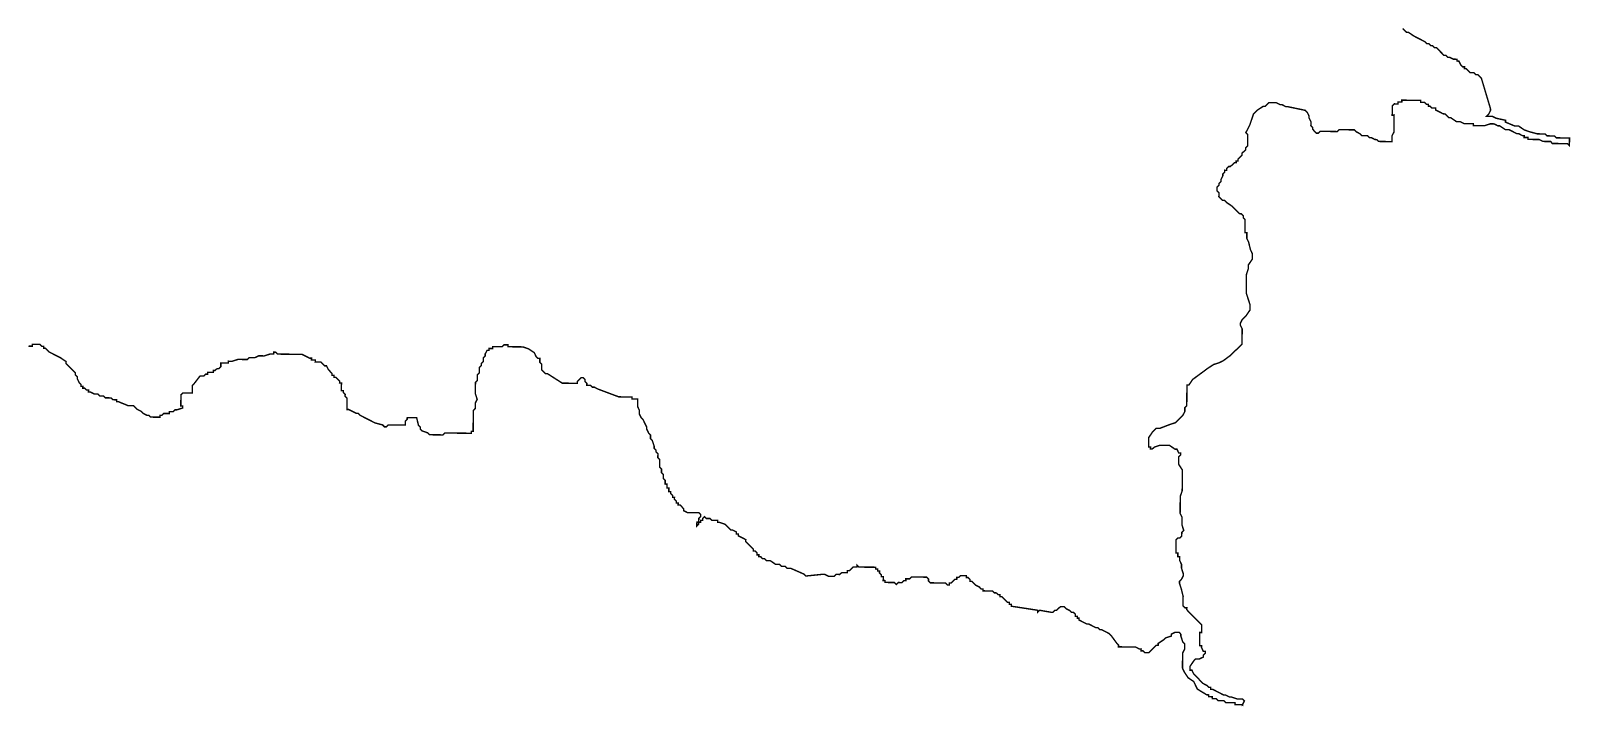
# Model space of a CAD drawing. Header units: metres. Extents: x 273899 to 302286, y 1977397 to 2102169.
# Drawn here: x 298751 to 302021, y 1988037 to 1989473 of the extents above; entities that cross this region are included whole.
import ezdxf

# ---------------------------------------------------------------- set-up
doc = ezdxf.new("R2010")
doc.units = ezdxf.units.M
doc.header["$MEASUREMENT"] = 0
doc.layers.add('HAZARDS LINE', color=1, linetype='Continuous')

msp = doc.modelspace()

# ---------------------------------------------------------------- linework, layer by layer
at = {"layer": 'HAZARDS LINE', "lineweight": 0}
msp.add_lwpolyline([(301665, 1989478.4, 3.01, 3.01, 0), (301669, 1989474.4, 3.01, 3.01, 0), (301673, 1989470.3, 3.01, 3.01, 0), (301677, 1989470.2, 3.01, 3.01, 0), (301688.9, 1989462.1, 3.01, 3.01, 0), (301696.9, 1989458, 3.01, 3.01, 0), (301704.9, 1989453.9, 3.01, 3.01, 0), (301712.8, 1989449.8, 3.01, 3.01, 0), (301716.8, 1989445.7, 3.01, 3.01, 0), (301720.8, 1989445.7, 3.01, 3.01, 0), (301724.8, 1989441.6, 3.01, 3.01, 0), (301728.8, 1989441.6, 3.01, 3.01, 0), (301732.7, 1989437.5, 3.01, 3.01, 0), (301736.8, 1989437.5, 3.01, 3.01, 0), (301744.7, 1989429.3, 3.01, 3.01, 0), (301748.7, 1989425.3, 3.01, 3.01, 0), (301752.6, 1989421.2, 3.01, 3.01, 0), (301756.6, 1989421.2, 3.01, 3.01, 0), (301760.6, 1989417.1, 3.01, 3.01, 0), (301764.6, 1989417.1, 3.01, 3.01, 0), (301772.6, 1989413, 3.01, 3.01, 0), (301780.6, 1989412.9, 3.01, 3.01, 0), (301780.6, 1989408.9, 3.01, 3.01, 0), (301784.6, 1989408.8, 3.01, 3.01, 0), (301788.5, 1989400.8, 3.01, 3.01, 0), (301792.4, 1989396.7, 3.01, 3.01, 0), (301796.5, 1989396.7, 3.01, 3.01, 0), (301796.4, 1989392.6, 3.01, 3.01, 0), (301800.4, 1989392.6, 3.01, 3.01, 0), (301808.4, 1989384.5, 3.01, 3.01, 0), (301816.4, 1989384.4, 3.01, 3.01, 0), (301820.3, 1989380.3, 3.01, 3.01, 0), (301824.4, 1989380.3, 3.01, 3.01, 0), (301828.3, 1989376.2, 3.01, 3.01, 0), (301832.3, 1989372.2, 3.01, 3.01, 0), (301851.6, 1989307.7, 3.01, 3.01, 0), (301851.5, 1989303.7, 3.01, 3.01, 0), (301847.4, 1989295.8, 3.01, 3.01, 0), (301843.4, 1989291.8, 3.01, 3.01, 0), (301855.4, 1989291.7, 3.01, 3.01, 0), (301863.4, 1989287.6, 3.01, 3.01, 0), (301883.4, 1989283.3, 3.01, 3.01, 0), (301883.4, 1989279.3, 3.01, 3.01, 0), (301903.3, 1989271, 3.01, 3.01, 0), (301911.3, 1989271, 3.01, 3.01, 0), (301923.3, 1989262.8, 3.01, 3.01, 0), (301935.3, 1989258.6, 3.01, 3.01, 0), (301951.3, 1989254.4, 3.01, 3.01, 0), (301967.3, 1989254.3, 3.01, 3.01, 0), (301971.3, 1989250.2, 3.01, 3.01, 0), (301987.3, 1989250, 3.01, 3.01, 0), (301991.3, 1989246, 3.01, 3.01, 0), (302019.4, 1989245.6, 3.01, 3.01, 0), (302019.2, 1989229.6, 3.01, 3.01, 0), (302015.2, 1989233.6, 3.01, 3.01, 0), (301983.1, 1989234, 3.01, 3.01, 0), (301979.2, 1989238.1, 3.01, 3.01, 0), (301963.1, 1989238.3, 3.01, 3.01, 0), (301955.1, 1989242.4, 3.01, 3.01, 0), (301931.1, 1989242.6, 3.01, 3.01, 0), (301931.1, 1989246.7, 3.01, 3.01, 0), (301923.1, 1989246.7, 3.01, 3.01, 0), (301923.1, 1989250.8, 3.01, 3.01, 0), (301919.1, 1989250.8, 3.01, 3.01, 0), (301911.2, 1989254.9, 3.01, 3.01, 0), (301907.1, 1989255, 3.01, 3.01, 0), (301891.2, 1989263.2, 3.01, 3.01, 0), (301883.2, 1989263.3, 3.01, 3.01, 0), (301871.2, 1989271.4, 3.01, 3.01, 0), (301867.2, 1989271.5, 3.01, 3.01, 0), (301859.2, 1989275.6, 3.01, 3.01, 0), (301851.2, 1989275.7, 3.01, 3.01, 0), (301839.1, 1989271.8, 3.01, 3.01, 0), (301815.1, 1989272.1, 3.01, 3.01, 0), (301815.1, 1989276.1, 3.01, 3.01, 0), (301795.1, 1989276.3, 3.01, 3.01, 0), (301787.1, 1989280.4, 3.01, 3.01, 0), (301779.1, 1989280.5, 3.01, 3.01, 0), (301767.1, 1989288.7, 3.01, 3.01, 0), (301763.1, 1989288.7, 3.01, 3.01, 0), (301759.2, 1989292.8, 3.01, 3.01, 0), (301755.2, 1989296.8, 3.01, 3.01, 0), (301751.2, 1989296.9, 3.01, 3.01, 0), (301743.2, 1989301, 3.01, 3.01, 0), (301735.2, 1989305.1, 3.01, 3.01, 0), (301735.3, 1989309.1, 3.01, 3.01, 0), (301727.3, 1989309.2, 3.01, 3.01, 0), (301723.3, 1989313.2, 3.01, 3.01, 0), (301719.3, 1989313.3, 3.01, 3.01, 0), (301719.3, 1989317.3, 3.01, 3.01, 0), (301715.3, 1989317.3, 3.01, 3.01, 0), (301711.4, 1989321.4, 3.01, 3.01, 0), (301703.3, 1989321.5, 3.01, 3.01, 0), (301703.4, 1989325.5, 3.01, 3.01, 0), (301663.3, 1989326, 3.01, 3.01, 0), (301663.2, 1989322, 3.01, 3.01, 0), (301655.2, 1989322.1, 3.01, 3.01, 0), (301655.2, 1989318, 3.01, 3.01, 0), (301647.1, 1989318.1, 3.01, 3.01, 0), (301643.1, 1989314.2, 3.01, 3.01, 0), (301642.8, 1989294.1, 3.01, 3.01, 0), (301646.9, 1989294.1, 3.01, 3.01, 0), (301646.4, 1989258, 3.01, 3.01, 0), (301642.3, 1989250, 3.01, 3.01, 0), (301642.2, 1989237.9, 3.01, 3.01, 0), (301614.1, 1989238.3, 3.01, 3.01, 0), (301610.2, 1989242.3, 3.01, 3.01, 0), (301606.1, 1989242.4, 3.01, 3.01, 0), (301598.2, 1989246.5, 3.01, 3.01, 0), (301594.2, 1989246.5, 3.01, 3.01, 0), (301590.2, 1989250.6, 3.01, 3.01, 0), (301578.2, 1989250.7, 3.01, 3.01, 0), (301574.2, 1989254.8, 3.01, 3.01, 0), (301566.2, 1989258.9, 3.01, 3.01, 0), (301562.3, 1989262.9, 3.01, 3.01, 0), (301530.2, 1989263.3, 3.01, 3.01, 0), (301526.1, 1989259.3, 3.01, 3.01, 0), (301490, 1989259.8, 3.01, 3.01, 0), (301486, 1989255.8, 3.01, 3.01, 0), (301481.9, 1989255.8, 3.01, 3.01, 0), (301474, 1989264, 3.01, 3.01, 0), (301474.1, 1989268, 3.01, 3.01, 0), (301470.1, 1989272, 3.01, 3.01, 0), (301470.2, 1989280.1, 3.01, 3.01, 0), (301466.3, 1989288.1, 3.01, 3.01, 0), (301466.3, 1989292.1, 3.01, 3.01, 0), (301462.4, 1989300.2, 3.01, 3.01, 0), (301458.4, 1989304.3, 3.01, 3.01, 0), (301420.7, 1989312.2, 3.01, 3.01, 0), (301416.7, 1989312.3, 3.01, 3.01, 0), (301408.7, 1989316.4, 3.01, 3.01, 0), (301404.7, 1989316.4, 3.01, 3.01, 0), (301396.8, 1989320.5, 3.01, 3.01, 0), (301380.7, 1989320.6, 3.01, 3.01, 0), (301372.6, 1989312.7, 3.01, 3.01, 0), (301368.6, 1989312.7, 3.01, 3.01, 0), (301356.5, 1989304.8, 3.01, 3.01, 0), (301348.4, 1989296.9, 3.01, 3.01, 0), (301340.2, 1989272.9, 3.01, 3.01, 0), (301332, 1989256.9, 3.01, 3.01, 0), (301336, 1989252.9, 3.01, 3.01, 0), (301335.8, 1989228.8, 3.01, 3.01, 0), (301331.8, 1989224.9, 3.01, 3.01, 0), (301331.7, 1989220.9, 3.01, 3.01, 0), (301327.7, 1989216.9, 3.01, 3.01, 0), (301323.6, 1989212.9, 3.01, 3.01, 0), (301323.6, 1989208.9, 3.01, 3.01, 0), (301319.5, 1989204.9, 3.01, 3.01, 0), (301315.5, 1989201, 3.01, 3.01, 0), (301315.5, 1989197, 3.01, 3.01, 0), (301311.5, 1989197, 3.01, 3.01, 0), (301311.4, 1989193, 3.01, 3.01, 0), (301307.4, 1989193, 3.01, 3.01, 0), (301303.4, 1989189, 3.01, 3.01, 0), (301299.3, 1989185.1, 3.01, 3.01, 0), (301295.3, 1989185.1, 3.01, 3.01, 0), (301291.3, 1989181.1, 3.01, 3.01, 0), (301291.2, 1989177.1, 3.01, 3.01, 0), (301287.2, 1989177.2, 3.01, 3.01, 0), (301287.2, 1989173.2, 3.01, 3.01, 0), (301283.1, 1989169.2, 3.01, 3.01, 0), (301283.1, 1989165.2, 3.01, 3.01, 0), (301279, 1989157.2, 3.01, 3.01, 0), (301279, 1989153.2, 3.01, 3.01, 0), (301274.9, 1989149.2, 3.01, 3.01, 0), (301274.9, 1989145.2, 3.01, 3.01, 0), (301270.9, 1989141.2, 3.01, 3.01, 0), (301270.8, 1989133.2, 3.01, 3.01, 0), (301274.8, 1989129.2, 3.01, 3.01, 0), (301274.7, 1989121.2, 3.01, 3.01, 0), (301278.7, 1989117.1, 3.01, 3.01, 0), (301282.6, 1989113.1, 3.01, 3.01, 0), (301286.6, 1989113, 3.01, 3.01, 0), (301290.6, 1989109, 3.01, 3.01, 0), (301302.6, 1989100.9, 3.01, 3.01, 0), (301306.5, 1989096.8, 3.01, 3.01, 0), (301314.5, 1989088.7, 3.01, 3.01, 0), (301318.4, 1989084.7, 3.01, 3.01, 0), (301322.5, 1989084.6, 3.01, 3.01, 0), (301326.4, 1989080.6, 3.01, 3.01, 0), (301326.4, 1989076.6, 3.01, 3.01, 0), (301330.4, 1989072.5, 3.01, 3.01, 0), (301330.1, 1989044.5, 3.01, 3.01, 0), (301334.1, 1989044.4, 3.01, 3.01, 0), (301334, 1989032.4, 3.01, 3.01, 0), (301337.9, 1989024.4, 3.01, 3.01, 0), (301341.8, 1989008.3, 3.01, 3.01, 0), (301345.7, 1989000.2, 3.01, 3.01, 0), (301345.6, 1988988.2, 3.01, 3.01, 0), (301337.5, 1988976.3, 3.01, 3.01, 0), (301337.4, 1988968.3, 3.01, 3.01, 0), (301333.3, 1988956.3, 3.01, 3.01, 0), (301332.9, 1988916.2, 3.01, 3.01, 0), (301336.8, 1988904.1, 3.01, 3.01, 0), (301340.7, 1988892.1, 3.01, 3.01, 0), (301340.6, 1988880, 3.01, 3.01, 0), (301332.5, 1988868.1, 3.01, 3.01, 0), (301324.4, 1988860.1, 3.01, 3.01, 0), (301320.3, 1988852.2, 3.01, 3.01, 0), (301320.3, 1988848.1, 3.01, 3.01, 0), (301324.2, 1988840.1, 3.01, 3.01, 0), (301323.9, 1988808, 3.01, 3.01, 0), (301299.7, 1988784.2, 3.01, 3.01, 0), (301283.5, 1988772.3, 3.01, 3.01, 0), (301275.5, 1988768.4, 3.01, 3.01, 0), (301263.4, 1988764.5, 3.01, 3.01, 0), (301251.3, 1988756.6, 3.01, 3.01, 0), (301235.2, 1988744.7, 3.01, 3.01, 0), (301219, 1988732.8, 3.01, 3.01, 0), (301210.9, 1988720.9, 3.01, 3.01, 0), (301206.9, 1988720.9, 3.01, 3.01, 0), (301206.5, 1988676.8, 3.01, 3.01, 0), (301202.4, 1988672.8, 3.01, 3.01, 0), (301202.4, 1988664.8, 3.01, 3.01, 0), (301198.3, 1988656.8, 3.01, 3.01, 0), (301194.2, 1988652.9, 3.01, 3.01, 0), (301182.1, 1988640.9, 3.01, 3.01, 0), (301170, 1988637, 3.01, 3.01, 0), (301149.9, 1988629.2, 3.01, 3.01, 0), (301141.9, 1988629.3, 3.01, 3.01, 0), (301137.9, 1988625.3, 3.01, 3.01, 0), (301133.8, 1988621.3, 3.01, 3.01, 0), (301125.7, 1988609.4, 3.01, 3.01, 0), (301125.5, 1988589.4, 3.01, 3.01, 0), (301129.5, 1988589.3, 3.01, 3.01, 0), (301129.5, 1988585.3, 3.01, 3.01, 0), (301133.5, 1988585.3, 3.01, 3.01, 0), (301137.5, 1988589.2, 3.01, 3.01, 0), (301149.6, 1988593.1, 3.01, 3.01, 0), (301169.6, 1988593, 3.01, 3.01, 0), (301181.6, 1988584.8, 3.01, 3.01, 0), (301185.6, 1988584.8, 3.01, 3.01, 0), (301189.5, 1988576.7, 3.01, 3.01, 0), (301193.5, 1988576.7, 3.01, 3.01, 0), (301193.5, 1988572.7, 3.01, 3.01, 0), (301189.5, 1988568.7, 3.01, 3.01, 0), (301189.3, 1988552.7, 3.01, 3.01, 0), (301197.2, 1988540.6, 3.01, 3.01, 0), (301196.8, 1988496.5, 3.01, 3.01, 0), (301192.7, 1988484.5, 3.01, 3.01, 0), (301192.4, 1988448.4, 3.01, 3.01, 0), (301196.3, 1988440.4, 3.01, 3.01, 0), (301196.2, 1988424.3, 3.01, 3.01, 0), (301200.1, 1988412.3, 3.01, 3.01, 0), (301196, 1988408.3, 3.01, 3.01, 0), (301195.9, 1988400.3, 3.01, 3.01, 0), (301191.9, 1988396.3, 3.01, 3.01, 0), (301187.9, 1988396.4, 3.01, 3.01, 0), (301183.8, 1988392.4, 3.01, 3.01, 0), (301183.6, 1988364.3, 3.01, 3.01, 0), (301187.6, 1988364.3, 3.01, 3.01, 0), (301187.5, 1988356.3, 3.01, 3.01, 0), (301191.5, 1988356.2, 3.01, 3.01, 0), (301191.5, 1988348.2, 3.01, 3.01, 0), (301195.4, 1988340.2, 3.01, 3.01, 0), (301195.3, 1988332.1, 3.01, 3.01, 0), (301199.2, 1988320.1, 3.01, 3.01, 0), (301199.2, 1988316.1, 3.01, 3.01, 0), (301195.1, 1988308.1, 3.01, 3.01, 0), (301191.1, 1988304.1, 3.01, 3.01, 0), (301191, 1988300.1, 3.01, 3.01, 0), (301194.9, 1988288.1, 3.01, 3.01, 0), (301198.8, 1988272, 3.01, 3.01, 0), (301198.6, 1988251.9, 3.01, 3.01, 0), (301202.6, 1988247.9, 3.01, 3.01, 0), (301206.6, 1988247.9, 3.01, 3.01, 0), (301206.5, 1988243.8, 3.01, 3.01, 0), (301238.3, 1988211.5, 3.01, 3.01, 0), (301238.2, 1988195.5, 3.01, 3.01, 0), (301234.1, 1988195.5, 3.01, 3.01, 0), (301233.9, 1988167.4, 3.01, 3.01, 0), (301237.9, 1988167.4, 3.01, 3.01, 0), (301237.9, 1988163.4, 3.01, 3.01, 0), (301241.8, 1988155.3, 3.01, 3.01, 0), (301245.8, 1988155.3, 3.01, 3.01, 0), (301245.8, 1988151.3, 3.01, 3.01, 0), (301241.7, 1988147.3, 3.01, 3.01, 0), (301241.7, 1988143.3, 3.01, 3.01, 0), (301233.6, 1988139.4, 3.01, 3.01, 0), (301225.6, 1988139.4, 3.01, 3.01, 0), (301221.6, 1988135.5, 3.01, 3.01, 0), (301213.4, 1988123.5, 3.01, 3.01, 0), (301213.4, 1988115.5, 3.01, 3.01, 0), (301217.4, 1988115.5, 3.01, 3.01, 0), (301221.3, 1988107.4, 3.01, 3.01, 0), (301225.3, 1988103.4, 3.01, 3.01, 0), (301229.3, 1988099.3, 3.01, 3.01, 0), (301233.2, 1988095.3, 3.01, 3.01, 0), (301241.2, 1988087.2, 3.01, 3.01, 0), (301249.1, 1988083.1, 3.01, 3.01, 0), (301253.1, 1988079.1, 3.01, 3.01, 0), (301257.1, 1988079, 3.01, 3.01, 0), (301257.1, 1988075, 3.01, 3.01, 0), (301261.1, 1988075, 3.01, 3.01, 0), (301285, 1988062.7, 3.01, 3.01, 0), (301289, 1988062.7, 3.01, 3.01, 0), (301297, 1988058.6, 3.01, 3.01, 0), (301301, 1988058.6, 3.01, 3.01, 0), (301313, 1988054.5, 3.01, 3.01, 0), (301325, 1988054.3, 3.01, 3.01, 0), (301329, 1988050.3, 3.01, 3.01, 0), (301324.9, 1988042.3, 3.01, 3.01, 0), (301308.9, 1988042.5, 3.01, 3.01, 0), (301308.9, 1988046.5, 3.01, 3.01, 0), (301288.9, 1988046.7, 3.01, 3.01, 0), (301284.9, 1988050.7, 3.01, 3.01, 0), (301272.9, 1988050.8, 3.01, 3.01, 0), (301268.9, 1988054.9, 3.01, 3.01, 0), (301260.9, 1988054.9, 3.01, 3.01, 0), (301261, 1988058.9, 3.01, 3.01, 0), (301252.9, 1988059, 3.01, 3.01, 0), (301253, 1988063, 3.01, 3.01, 0), (301249, 1988063.1, 3.01, 3.01, 0), (301229, 1988075.3, 3.01, 3.01, 0), (301221.2, 1988091.4, 3.01, 3.01, 0), (301209.2, 1988099.5, 3.01, 3.01, 0), (301201.3, 1988111.6, 3.01, 3.01, 0), (301197.4, 1988119.7, 3.01, 3.01, 0), (301197.7, 1988151.7, 3.01, 3.01, 0), (301201.8, 1988159.7, 3.01, 3.01, 0), (301201.9, 1988171.7, 3.01, 3.01, 0), (301197.9, 1988175.8, 3.01, 3.01, 0), (301194, 1988187.8, 3.01, 3.01, 0), (301194, 1988191.8, 3.01, 3.01, 0), (301190.1, 1988195.9, 3.01, 3.01, 0), (301182, 1988196, 3.01, 3.01, 0), (301174, 1988192, 3.01, 3.01, 0), (301174, 1988188, 3.01, 3.01, 0), (301161.9, 1988184.1, 3.01, 3.01, 0), (301157.8, 1988180.2, 3.01, 3.01, 0), (301145.8, 1988172.2, 3.01, 3.01, 0), (301145.7, 1988168.2, 3.01, 3.01, 0), (301141.7, 1988168.3, 3.01, 3.01, 0), (301137.7, 1988164.3, 3.01, 3.01, 0), (301133.6, 1988160.3, 3.01, 3.01, 0), (301125.5, 1988152.4, 3.01, 3.01, 0), (301117.5, 1988152.5, 3.01, 3.01, 0), (301113.5, 1988156.5, 3.01, 3.01, 0), (301109.5, 1988156.5, 3.01, 3.01, 0), (301109.6, 1988160.6, 3.01, 3.01, 0), (301105.6, 1988160.6, 3.01, 3.01, 0), (301097.6, 1988164.7, 3.01, 3.01, 0), (301061.5, 1988165, 3.01, 3.01, 0), (301061.6, 1988169, 3.01, 3.01, 0), (301057.6, 1988173.1, 3.01, 3.01, 0), (301045.7, 1988189.2, 3.01, 3.01, 0), (301041.7, 1988193.2, 3.01, 3.01, 0), (301033.8, 1988197.3, 3.01, 3.01, 0), (301025.8, 1988201.4, 3.01, 3.01, 0), (301021.8, 1988201.4, 3.01, 3.01, 0), (301017.8, 1988205.5, 3.01, 3.01, 0), (301013.8, 1988205.5, 3.01, 3.01, 0), (301005.8, 1988209.6, 3.01, 3.01, 0), (300997.8, 1988213.7, 3.01, 3.01, 0), (300993.8, 1988213.7, 3.01, 3.01, 0), (300985.8, 1988217.8, 3.01, 3.01, 0), (300977.9, 1988221.9, 3.01, 3.01, 0), (300977.9, 1988225.9, 3.01, 3.01, 0), (300973.9, 1988225.9, 3.01, 3.01, 0), (300973.9, 1988229.9, 3.01, 3.01, 0), (300969.9, 1988230, 3.01, 3.01, 0), (300970, 1988234, 3.01, 3.01, 0), (300966, 1988238, 3.01, 3.01, 0), (300962, 1988238.1, 3.01, 3.01, 0), (300958, 1988242.1, 3.01, 3.01, 0), (300950, 1988246.2, 3.01, 3.01, 0), (300946.1, 1988250.2, 3.01, 3.01, 0), (300938, 1988250.3, 3.01, 3.01, 0), (300930, 1988242.4, 3.01, 3.01, 0), (300925.9, 1988242.4, 3.01, 3.01, 0), (300921.9, 1988238.4, 3.01, 3.01, 0), (300917.9, 1988238.5, 3.01, 3.01, 0), (300893.9, 1988242.7, 3.01, 3.01, 0), (300889.8, 1988238.7, 3.01, 3.01, 0), (300889.9, 1988242.7, 3.01, 3.01, 0), (300833.8, 1988251.3, 3.01, 3.01, 0), (300833.9, 1988255.3, 3.01, 3.01, 0), (300829.9, 1988255.3, 3.01, 3.01, 0), (300829.9, 1988259.3, 3.01, 3.01, 0), (300825.9, 1988259.4, 3.01, 3.01, 0), (300821.9, 1988263.4, 3.01, 3.01, 0), (300814, 1988271.5, 3.01, 3.01, 0), (300810, 1988271.5, 3.01, 3.01, 0), (300810, 1988275.5, 3.01, 3.01, 0), (300806, 1988275.6, 3.01, 3.01, 0), (300802, 1988279.6, 3.01, 3.01, 0), (300798, 1988279.7, 3.01, 3.01, 0), (300794.1, 1988283.7, 3.01, 3.01, 0), (300774, 1988283.9, 3.01, 3.01, 0), (300774, 1988287.9, 3.01, 3.01, 0), (300770, 1988287.9, 3.01, 3.01, 0), (300766.1, 1988292, 3.01, 3.01, 0), (300758.1, 1988296.1, 3.01, 3.01, 0), (300754.1, 1988300.1, 3.01, 3.01, 0), (300750.1, 1988304.2, 3.01, 3.01, 0), (300746.1, 1988304.2, 3.01, 3.01, 0), (300746.2, 1988308.2, 3.01, 3.01, 0), (300742.2, 1988312.2, 3.01, 3.01, 0), (300738.2, 1988312.3, 3.01, 3.01, 0), (300738.2, 1988316.3, 3.01, 3.01, 0), (300726.2, 1988316.4, 3.01, 3.01, 0), (300722.2, 1988312.4, 3.01, 3.01, 0), (300718.2, 1988312.5, 3.01, 3.01, 0), (300718.1, 1988308.5, 3.01, 3.01, 0), (300714.1, 1988308.5, 3.01, 3.01, 0), (300710.1, 1988304.5, 3.01, 3.01, 0), (300706, 1988300.5, 3.01, 3.01, 0), (300702, 1988300.6, 3.01, 3.01, 0), (300702, 1988296.6, 3.01, 3.01, 0), (300698, 1988296.6, 3.01, 3.01, 0), (300694, 1988300.7, 3.01, 3.01, 0), (300661.9, 1988300.9, 3.01, 3.01, 0), (300658, 1988305, 3.01, 3.01, 0), (300658, 1988309, 3.01, 3.01, 0), (300654, 1988313, 3.01, 3.01, 0), (300622, 1988313.3, 3.01, 3.01, 0), (300617.9, 1988309.4, 3.01, 3.01, 0), (300609.9, 1988309.4, 3.01, 3.01, 0), (300609.9, 1988305.4, 3.01, 3.01, 0), (300605.9, 1988305.5, 3.01, 3.01, 0), (300601.8, 1988301.5, 3.01, 3.01, 0), (300593.8, 1988301.6, 3.01, 3.01, 0), (300589.8, 1988297.6, 3.01, 3.01, 0), (300585.8, 1988301.6, 3.01, 3.01, 0), (300565.7, 1988301.8, 3.01, 3.01, 0), (300565.8, 1988305.8, 3.01, 3.01, 0), (300561.8, 1988305.9, 3.01, 3.01, 0), (300561.9, 1988313.9, 3.01, 3.01, 0), (300557.8, 1988313.9, 3.01, 3.01, 0), (300557.9, 1988317.9, 3.01, 3.01, 0), (300553.9, 1988322, 3.01, 3.01, 0), (300553.9, 1988326, 3.01, 3.01, 0), (300549.9, 1988326, 3.01, 3.01, 0), (300550, 1988330, 3.01, 3.01, 0), (300546, 1988330.1, 3.01, 3.01, 0), (300546, 1988334.1, 3.01, 3.01, 0), (300509.9, 1988334.4, 3.01, 3.01, 0), (300506, 1988338.5, 3.01, 3.01, 0), (300505.9, 1988334.4, 3.01, 3.01, 0), (300497.9, 1988334.5, 3.01, 3.01, 0), (300493.9, 1988330.6, 3.01, 3.01, 0), (300489.8, 1988326.6, 3.01, 3.01, 0), (300485.8, 1988326.6, 3.01, 3.01, 0), (300485.8, 1988322.6, 3.01, 3.01, 0), (300473.8, 1988322.7, 3.01, 3.01, 0), (300469.7, 1988318.7, 3.01, 3.01, 0), (300461.7, 1988318.8, 3.01, 3.01, 0), (300457.6, 1988314.8, 3.01, 3.01, 0), (300445.6, 1988315, 3.01, 3.01, 0), (300437.6, 1988319, 3.01, 3.01, 0), (300433.6, 1988319.1, 3.01, 3.01, 0), (300397.5, 1988315.4, 3.01, 3.01, 0), (300393.6, 1988319.4, 3.01, 3.01, 0), (300365.6, 1988331.7, 3.01, 3.01, 0), (300357.6, 1988331.8, 3.01, 3.01, 0), (300353.6, 1988335.8, 3.01, 3.01, 0), (300345.6, 1988335.9, 3.01, 3.01, 0), (300341.6, 1988340, 3.01, 3.01, 0), (300333.6, 1988340, 3.01, 3.01, 0), (300321.7, 1988348.2, 3.01, 3.01, 0), (300313.7, 1988348.2, 3.01, 3.01, 0), (300309.7, 1988352.3, 3.01, 3.01, 0), (300305.7, 1988352.3, 3.01, 3.01, 0), (300301.7, 1988356.4, 3.01, 3.01, 0), (300297.7, 1988356.4, 3.01, 3.01, 0), (300297.7, 1988360.4, 3.01, 3.01, 0), (300293.7, 1988360.4, 3.01, 3.01, 0), (300293.8, 1988364.5, 3.01, 3.01, 0), (300289.8, 1988368.5, 3.01, 3.01, 0), (300285.8, 1988368.5, 3.01, 3.01, 0), (300285.8, 1988372.5, 3.01, 3.01, 0), (300281.9, 1988376.6, 3.01, 3.01, 0), (300273.9, 1988384.7, 3.01, 3.01, 0), (300269.9, 1988388.7, 3.01, 3.01, 0), (300270, 1988392.7, 3.01, 3.01, 0), (300262, 1988396.8, 3.01, 3.01, 0), (300254, 1988400.9, 3.01, 3.01, 0), (300254.1, 1988404.9, 3.01, 3.01, 0), (300250, 1988404.9, 3.01, 3.01, 0), (300250.1, 1988409, 3.01, 3.01, 0), (300242.1, 1988413, 3.01, 3.01, 0), (300238.1, 1988413.1, 3.01, 3.01, 0), (300234.1, 1988417.1, 3.01, 3.01, 0), (300226.2, 1988425.2, 3.01, 3.01, 0), (300214.2, 1988429.3, 3.01, 3.01, 0), (300210.2, 1988429.4, 3.01, 3.01, 0), (300210.2, 1988433.4, 3.01, 3.01, 0), (300198.2, 1988433.5, 3.01, 3.01, 0), (300194.2, 1988437.5, 3.01, 3.01, 0), (300186.2, 1988437.6, 3.01, 3.01, 0), (300182.2, 1988441.6, 3.01, 3.01, 0), (300178.2, 1988437.7, 3.01, 3.01, 0), (300178.2, 1988433.7, 3.01, 3.01, 0), (300174.2, 1988433.7, 3.01, 3.01, 0), (300174.1, 1988429.7, 3.01, 3.01, 0), (300170.1, 1988429.7, 3.01, 3.01, 0), (300170.1, 1988425.7, 3.01, 3.01, 0), (300166, 1988421.7, 3.01, 3.01, 0), (300166.1, 1988429.8, 3.01, 3.01, 0), (300170.1, 1988429.7, 3.01, 3.01, 0), (300170.2, 1988437.7, 3.01, 3.01, 0), (300174.2, 1988441.7, 3.01, 3.01, 0), (300174.3, 1988445.7, 3.01, 3.01, 0), (300170.3, 1988449.8, 3.01, 3.01, 0), (300146.2, 1988450, 3.01, 3.01, 0), (300138.3, 1988454.1, 3.01, 3.01, 0), (300138.3, 1988458.1, 3.01, 3.01, 0), (300130.4, 1988466.2, 3.01, 3.01, 0), (300126.4, 1988466.2, 3.01, 3.01, 0), (300126.4, 1988470.2, 3.01, 3.01, 0), (300122.4, 1988470.3, 3.01, 3.01, 0), (300122.4, 1988474.3, 3.01, 3.01, 0), (300118.4, 1988478.3, 3.01, 3.01, 0), (300118.5, 1988482.3, 3.01, 3.01, 0), (300114.5, 1988482.4, 3.01, 3.01, 0), (300114.5, 1988486.4, 3.01, 3.01, 0), (300110.5, 1988490.4, 3.01, 3.01, 0), (300110.6, 1988494.4, 3.01, 3.01, 0), (300106.6, 1988494.5, 3.01, 3.01, 0), (300106.6, 1988502.5, 3.01, 3.01, 0), (300102.6, 1988502.5, 3.01, 3.01, 0), (300102.7, 1988510.5, 3.01, 3.01, 0), (300098.7, 1988510.6, 3.01, 3.01, 0), (300098.8, 1988518.6, 3.01, 3.01, 0), (300094.8, 1988522.6, 3.01, 3.01, 0), (300094.9, 1988530.6, 3.01, 3.01, 0), (300090.9, 1988534.7, 3.01, 3.01, 0), (300091, 1988542.7, 3.01, 3.01, 0), (300087, 1988546.7, 3.01, 3.01, 0), (300087.2, 1988562.8, 3.01, 3.01, 0), (300083.2, 1988566.8, 3.01, 3.01, 0), (300083.3, 1988574.8, 3.01, 3.01, 0), (300079.3, 1988578.9, 3.01, 3.01, 0), (300079.3, 1988582.9, 3.01, 3.01, 0), (300075.4, 1988586.9, 3.01, 3.01, 0), (300075.4, 1988590.9, 3.01, 3.01, 0), (300071.5, 1988603, 3.01, 3.01, 0), (300067.5, 1988607.1, 3.01, 3.01, 0), (300067.6, 1988615.1, 3.01, 3.01, 0), (300063.6, 1988619.1, 3.01, 3.01, 0), (300059.7, 1988627.2, 3.01, 3.01, 0), (300059.7, 1988631.2, 3.01, 3.01, 0), (300051.9, 1988647.3, 3.01, 3.01, 0), (300047.9, 1988651.3, 3.01, 3.01, 0), (300043.9, 1988659.4, 3.01, 3.01, 0), (300044, 1988667.4, 3.01, 3.01, 0), (300040.1, 1988675.5, 3.01, 3.01, 0), (300040.2, 1988691.5, 3.01, 3.01, 0), (300028.2, 1988691.6, 3.01, 3.01, 0), (300028.2, 1988695.6, 3.01, 3.01, 0), (300000.2, 1988695.9, 3.01, 3.01, 0), (299956.3, 1988712.3, 3.01, 3.01, 0), (299948.3, 1988716.4, 3.01, 3.01, 0), (299944.3, 1988716.4, 3.01, 3.01, 0), (299940.3, 1988720.5, 3.01, 3.01, 0), (299932.3, 1988720.5, 3.01, 3.01, 0), (299932.3, 1988724.6, 3.01, 3.01, 0), (299928.3, 1988728.6, 3.01, 3.01, 0), (299928.4, 1988732.6, 3.01, 3.01, 0), (299924.4, 1988736.6, 3.01, 3.01, 0), (299920.4, 1988736.7, 3.01, 3.01, 0), (299916.4, 1988732.7, 3.01, 3.01, 0), (299912.3, 1988728.7, 3.01, 3.01, 0), (299912.3, 1988724.7, 3.01, 3.01, 0), (299880.2, 1988725, 3.01, 3.01, 0), (299848.3, 1988745.4, 3.01, 3.01, 0), (299844.3, 1988745.4, 3.01, 3.01, 0), (299840.4, 1988749.4, 3.01, 3.01, 0), (299836.4, 1988753.5, 3.01, 3.01, 0), (299836.5, 1988765.5, 3.01, 3.01, 0), (299832.5, 1988769.6, 3.01, 3.01, 0), (299832.6, 1988777.6, 3.01, 3.01, 0), (299828.6, 1988777.6, 3.01, 3.01, 0), (299824.6, 1988781.7, 3.01, 3.01, 0), (299820.7, 1988789.7, 3.01, 3.01, 0), (299808.7, 1988797.8, 3.01, 3.01, 0), (299796.7, 1988802, 3.01, 3.01, 0), (299764.7, 1988802.3, 3.01, 3.01, 0), (299764.7, 1988806.3, 3.01, 3.01, 0), (299756.7, 1988806.3, 3.01, 3.01, 0), (299752.7, 1988802.4, 3.01, 3.01, 0), (299732.6, 1988802.5, 3.01, 3.01, 0), (299732.6, 1988798.5, 3.01, 3.01, 0), (299724.6, 1988798.6, 3.01, 3.01, 0), (299724.5, 1988794.6, 3.01, 3.01, 0), (299720.5, 1988794.6, 3.01, 3.01, 0), (299716.4, 1988786.7, 3.01, 3.01, 0), (299716.4, 1988782.7, 3.01, 3.01, 0), (299712.4, 1988778.7, 3.01, 3.01, 0), (299712.3, 1988770.7, 3.01, 3.01, 0), (299708.2, 1988766.7, 3.01, 3.01, 0), (299708.2, 1988762.7, 3.01, 3.01, 0), (299704.2, 1988758.7, 3.01, 3.01, 0), (299704, 1988746.7, 3.01, 3.01, 0), (299700, 1988742.7, 3.01, 3.01, 0), (299699.9, 1988730.7, 3.01, 3.01, 0), (299695.9, 1988726.7, 3.01, 3.01, 0), (299695.6, 1988702.7, 3.01, 3.01, 0), (299699.5, 1988690.6, 3.01, 3.01, 0), (299695.4, 1988682.6, 3.01, 3.01, 0), (299695.3, 1988670.6, 3.01, 3.01, 0), (299691.3, 1988666.6, 3.01, 3.01, 0), (299690.9, 1988622.5, 3.01, 3.01, 0), (299686.9, 1988622.6, 3.01, 3.01, 0), (299686.8, 1988618.6, 3.01, 3.01, 0), (299630.7, 1988619.1, 3.01, 3.01, 0), (299626.7, 1988615.1, 3.01, 3.01, 0), (299598.6, 1988615.4, 3.01, 3.01, 0), (299594.7, 1988619.4, 3.01, 3.01, 0), (299582.7, 1988623.5, 3.01, 3.01, 0), (299578.7, 1988627.6, 3.01, 3.01, 0), (299578.7, 1988631.6, 3.01, 3.01, 0), (299574.8, 1988635.6, 3.01, 3.01, 0), (299570.9, 1988651.7, 3.01, 3.01, 0), (299550.9, 1988651.9, 3.01, 3.01, 0), (299550.8, 1988647.9, 3.01, 3.01, 0), (299546.8, 1988643.9, 3.01, 3.01, 0), (299546.7, 1988635.9, 3.01, 3.01, 0), (299510.6, 1988636.2, 3.01, 3.01, 0), (299506.6, 1988632.2, 3.01, 3.01, 0), (299502.6, 1988632.3, 3.01, 3.01, 0), (299498.6, 1988636.3, 3.01, 3.01, 0), (299482.6, 1988640.5, 3.01, 3.01, 0), (299474.6, 1988644.6, 3.01, 3.01, 0), (299466.7, 1988648.6, 3.01, 3.01, 0), (299450.7, 1988656.8, 3.01, 3.01, 0), (299446.7, 1988660.8, 3.01, 3.01, 0), (299442.7, 1988660.9, 3.01, 3.01, 0), (299434.8, 1988665, 3.01, 3.01, 0), (299426.8, 1988669, 3.01, 3.01, 0), (299422.8, 1988669.1, 3.01, 3.01, 0), (299423, 1988693.1, 3.01, 3.01, 0), (299419, 1988697.2, 3.01, 3.01, 0), (299419.1, 1988701.2, 3.01, 3.01, 0), (299415.1, 1988705.2, 3.01, 3.01, 0), (299415.1, 1988709.2, 3.01, 3.01, 0), (299411.1, 1988709.3, 3.01, 3.01, 0), (299411.3, 1988725.3, 3.01, 3.01, 0), (299407.2, 1988725.3, 3.01, 3.01, 0), (299407.3, 1988729.4, 3.01, 3.01, 0), (299403.3, 1988733.4, 3.01, 3.01, 0), (299399.3, 1988737.4, 3.01, 3.01, 0), (299395.3, 1988737.5, 3.01, 3.01, 0), (299395.4, 1988741.5, 3.01, 3.01, 0), (299391.4, 1988741.5, 3.01, 3.01, 0), (299391.4, 1988745.5, 3.01, 3.01, 0), (299387.4, 1988749.6, 3.01, 3.01, 0), (299383.5, 1988753.6, 3.01, 3.01, 0), (299379.5, 1988761.7, 3.01, 3.01, 0), (299375.5, 1988761.7, 3.01, 3.01, 0), (299367.6, 1988769.8, 3.01, 3.01, 0), (299355.5, 1988769.9, 3.01, 3.01, 0), (299355.6, 1988773.9, 3.01, 3.01, 0), (299347.6, 1988774, 3.01, 3.01, 0), (299347.6, 1988778, 3.01, 3.01, 0), (299343.6, 1988778, 3.01, 3.01, 0), (299335.6, 1988782.1, 3.01, 3.01, 0), (299327.6, 1988786.2, 3.01, 3.01, 0), (299275.5, 1988786.7, 3.01, 3.01, 0), (299271.6, 1988790.7, 3.01, 3.01, 0), (299267.6, 1988790.8, 3.01, 3.01, 0), (299267.5, 1988786.8, 3.01, 3.01, 0), (299259.5, 1988786.8, 3.01, 3.01, 0), (299247.4, 1988782.9, 3.01, 3.01, 0), (299235.4, 1988783, 3.01, 3.01, 0), (299227.4, 1988779.1, 3.01, 3.01, 0), (299215.3, 1988779.2, 3.01, 3.01, 0), (299211.3, 1988775.2, 3.01, 3.01, 0), (299191.3, 1988775.4, 3.01, 3.01, 0), (299179.2, 1988771.5, 3.01, 3.01, 0), (299171.2, 1988771.6, 3.01, 3.01, 0), (299171.1, 1988767.6, 3.01, 3.01, 0), (299155.1, 1988767.7, 3.01, 3.01, 0), (299155, 1988759.7, 3.01, 3.01, 0), (299151, 1988755.8, 3.01, 3.01, 0), (299147, 1988755.8, 3.01, 3.01, 0), (299142.9, 1988751.8, 3.01, 3.01, 0), (299138.9, 1988751.9, 3.01, 3.01, 0), (299138.9, 1988747.9, 3.01, 3.01, 0), (299126.9, 1988748, 3.01, 3.01, 0), (299126.8, 1988744, 3.01, 3.01, 0), (299122.8, 1988744, 3.01, 3.01, 0), (299118.8, 1988740, 3.01, 3.01, 0), (299110.8, 1988740.1, 3.01, 3.01, 0), (299098.6, 1988724.2, 3.01, 3.01, 0), (299094.6, 1988720.2, 3.01, 3.01, 0), (299094.4, 1988704.2, 3.01, 3.01, 0), (299074.4, 1988704.3, 3.01, 3.01, 0), (299070.3, 1988700.4, 3.01, 3.01, 0), (299070.1, 1988676.3, 3.01, 3.01, 0), (299074.1, 1988676.3, 3.01, 3.01, 0), (299074.1, 1988672.3, 3.01, 3.01, 0), (299062, 1988668.4, 3.01, 3.01, 0), (299058, 1988668.4, 3.01, 3.01, 0), (299054, 1988664.4, 3.01, 3.01, 0), (299046, 1988664.5, 3.01, 3.01, 0), (299045.9, 1988660.5, 3.01, 3.01, 0), (299033.9, 1988660.6, 3.01, 3.01, 0), (299029.8, 1988656.6, 3.01, 3.01, 0), (299025.8, 1988656.7, 3.01, 3.01, 0), (299025.8, 1988652.7, 3.01, 3.01, 0), (299005.8, 1988652.9, 3.01, 3.01, 0), (299001.8, 1988656.9, 3.01, 3.01, 0), (298997.8, 1988656.9, 3.01, 3.01, 0), (298989.8, 1988661, 3.01, 3.01, 0), (298985.8, 1988665.1, 3.01, 3.01, 0), (298977.9, 1988669.1, 3.01, 3.01, 0), (298973.9, 1988673.2, 3.01, 3.01, 0), (298969.9, 1988677.2, 3.01, 3.01, 0), (298957.9, 1988677.3, 3.01, 3.01, 0), (298937.9, 1988685.5, 3.01, 3.01, 0), (298933.9, 1988685.6, 3.01, 3.01, 0), (298934, 1988689.6, 3.01, 3.01, 0), (298925.9, 1988689.7, 3.01, 3.01, 0), (298922, 1988693.7, 3.01, 3.01, 0), (298909.9, 1988693.8, 3.01, 3.01, 0), (298906, 1988697.9, 3.01, 3.01, 0), (298898, 1988697.9, 3.01, 3.01, 0), (298894, 1988702, 3.01, 3.01, 0), (298886, 1988702.1, 3.01, 3.01, 0), (298878, 1988706.1, 3.01, 3.01, 0), (298874, 1988706.2, 3.01, 3.01, 0), (298874, 1988710.2, 3.01, 3.01, 0), (298870, 1988710.2, 3.01, 3.01, 0), (298866, 1988714.3, 3.01, 3.01, 0), (298862, 1988714.3, 3.01, 3.01, 0), (298862.1, 1988718.3, 3.01, 3.01, 0), (298858.1, 1988718.4, 3.01, 3.01, 0), (298858.1, 1988722.4, 3.01, 3.01, 0), (298854.1, 1988726.4, 3.01, 3.01, 0), (298850.2, 1988734.5, 3.01, 3.01, 0), (298850.2, 1988738.5, 3.01, 3.01, 0), (298846.3, 1988742.5, 3.01, 3.01, 0), (298846.3, 1988746.5, 3.01, 3.01, 0), (298826.4, 1988766.7, 3.01, 3.01, 0), (298826.5, 1988770.8, 3.01, 3.01, 0), (298814.5, 1988778.9, 3.01, 3.01, 0), (298790.6, 1988791.1, 3.01, 3.01, 0), (298782.6, 1988799.2, 3.01, 3.01, 0), (298778.6, 1988799.3, 3.01, 3.01, 0), (298778.7, 1988803.3, 3.01, 3.01, 0), (298774.7, 1988803.3, 3.01, 3.01, 0), (298770.7, 1988807.3, 3.01, 3.01, 0), (298754.7, 1988807.5, 3.01, 3.01, 0), (298754.6, 1988803.5, 3.01, 3.01, 0), (298746.6, 1988803.6, 3.01, 3.01, 0)], format="xyseb", dxfattribs=at)
at = {"layer": 'HAZARDS LINE', "lineweight": 18, "const_width": 3.01}
msp.add_lwpolyline([(301324.9, 1988038.3), (301324.9, 1988042.3)], close=True, dxfattribs=at)

doc.saveas('drawing.dxf')
